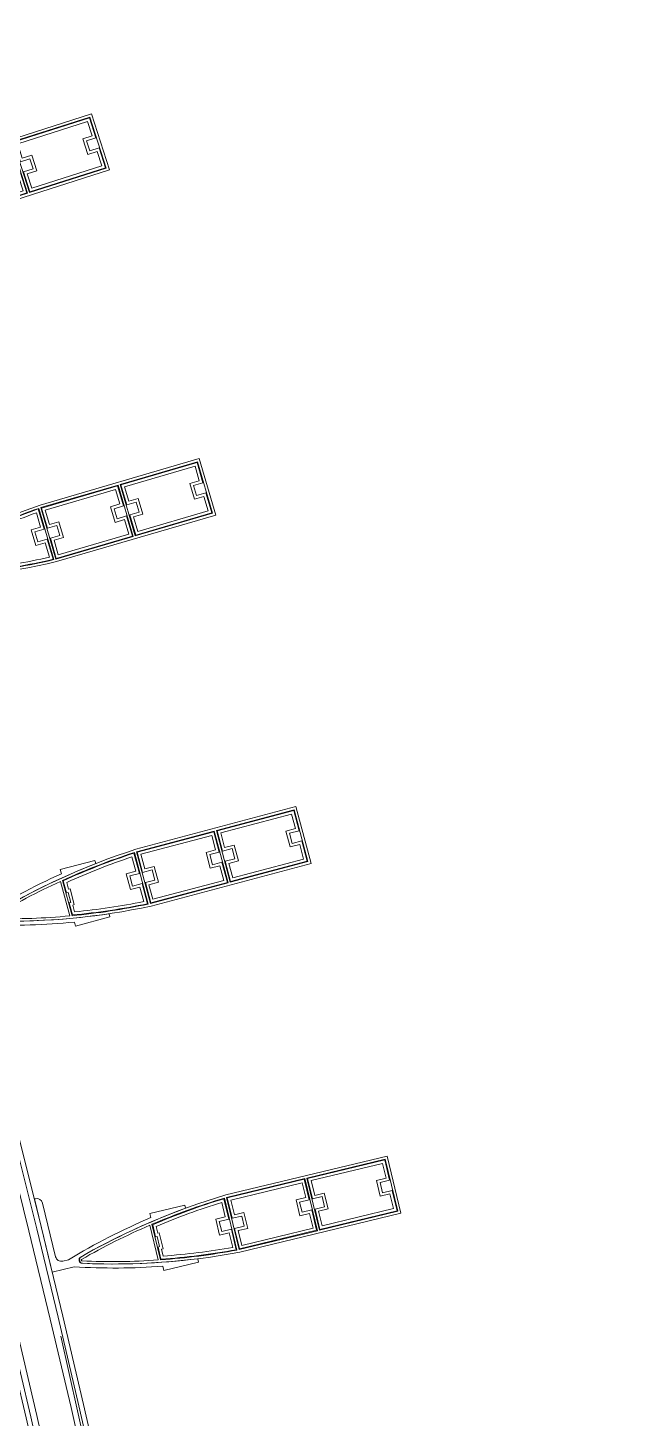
# Model space of a CAD drawing. Header units: millimetres. Extents: x 48966 to 155647, y -43515 to 26217.
# Drawn here: x 129048 to 129564, y 14411 to 15594 of the extents above; entities that cross this region are included whole.
import ezdxf

# ---------------------------------------------------------------- set-up
doc = ezdxf.new("R2010")
doc.units = ezdxf.units.MM
for name, color, linetype, lineweight in [('Обобщенные модели', 7, 'Continuous', 9), ('Обобщенные модели-1', 7, 'Continuous', 18), ('Стены', 7, 'Continuous', 9)]:
    doc.layers.add(name, color=color, linetype=linetype, lineweight=lineweight)

# ---------------------------------------------------------------- blocks, each defined once
blk = doc.blocks.new('Обвязочная балка 1 - Обвязочная балка 1-1451838-План 5-го этажа на отм_ _12_600')
at = {"layer": 'Обобщенные модели'}
blk.add_line((129145.7518184722, 14166.90891239157), (129075.5389674778, 14480.89260181171), dxfattribs=at)
for radius, start, end in [(12629.02746373029, 359.9999999999995, 89.99999999999984), (12599.1490017062, 2.035554996136651e-13, 90.00000000000026)]:
    blk.add_arc((116781.6795116756, 11567.12158548958), radius, start, end, dxfattribs=at)
at = {"layer": 'Обобщенные модели-1'}
for radius, start, end in [(12639.94434061174, 359.9999999999995, 89.99999999999984), (12635.94434061175, 2.035554996136651e-13, 90.00000000000026), (12593.94434061173, 359.9999999999995, 90.00000000000006), (12589.94434061173, 1.717499527990299e-13, 90.00000000000038)]:
    blk.add_arc((116781.6795116756, 11567.12158548958), radius, start, end, dxfattribs=at)
blk = doc.blocks.new('Профиль ламели772 - Профиль ламели-1721249-План 5-го этажа на отм_ _12_600')
at = {"layer": 'Обобщенные модели-1'}
for p, q in [((89806.8519890904, 24507.06592597863), (89806.8519890904, 24366.16592597862)), ((89856.8519890904, 24507.06592597864), (89806.8519890904, 24507.06592597863)), ((89809.05198909038, 24436.46592597864), (89809.05198909038, 24504.86592597864)), ((89809.05198909038, 24504.86592597864), (89854.65198909042, 24504.86592597864)), ((89827.4019890904, 24504.36592597864), (89809.5519890904, 24504.36592597864)), ((89809.5519890904, 24504.36592597864), (89809.5519890904, 24436.96592597865)), ((89812.0519890904, 24439.46592597864), (89812.0519890904, 24501.86592597866)), ((89812.0519890904, 24501.86592597866), (89824.90198909039, 24501.86592597865)), ((89824.90198909039, 24501.86592597865), (89824.90198909039, 24493.46592597865)), ((89827.4019890904, 24495.96592597864), (89827.4019890904, 24504.36592597864)), ((89854.1519890904, 24504.36592597864), (89836.3019890904, 24504.36592597862)), ((89836.3019890904, 24504.36592597862), (89836.3019890904, 24495.96592597864)), ((89838.80198909041, 24493.46592597865), (89838.80198909041, 24501.86592597866)), ((89838.80198909041, 24501.86592597866), (89851.65198909039, 24501.86592597865)), ((89851.65198909039, 24501.86592597865), (89851.65198909039, 24439.46592597864)), ((89854.1519890904, 24436.96592597865), (89854.1519890904, 24504.36592597864)), ((89854.65198909042, 24504.86592597864), (89854.65198909042, 24436.46592597864)), ((89856.8519890904, 24366.16592597858), (89856.8519890904, 24507.06592597864)), ((89824.90198909039, 24493.46592597865), (89838.80198909041, 24493.46592597865)), ((89836.3019890904, 24495.96592597864), (89827.4019890904, 24495.96592597864)), ((89838.80198909041, 24447.86592597866), (89824.90198909039, 24447.86592597864)), ((89824.90198909039, 24447.86592597864), (89824.90198909039, 24439.46592597862)), ((89827.4019890904, 24436.96592597863), (89827.4019890904, 24445.36592597863)), ((89827.4019890904, 24445.36592597863), (89836.3019890904, 24445.36592597863)), ((89836.3019890904, 24445.36592597863), (89836.3019890904, 24436.96592597863)), ((89838.80198909041, 24439.46592597864), (89838.80198909041, 24447.86592597866)), ((89854.65198909042, 24436.46592597864), (89809.05198909038, 24436.46592597864)), ((89809.05198909038, 24434.56592597864), (89854.65198909042, 24434.56592597864)), ((89809.05198909038, 24366.16592597865), (89809.05198909038, 24434.56592597864)), ((89809.5519890904, 24436.96592597865), (89827.4019890904, 24436.96592597863)), ((89827.4019890904, 24434.06592597864), (89809.5519890904, 24434.06592597864)), ((89809.5519890904, 24434.06592597864), (89809.5519890904, 24366.66592597862)), ((89824.90198909039, 24439.46592597862), (89812.0519890904, 24439.46592597864)), ((89812.0519890904, 24369.16592597865), (89812.0519890904, 24431.56592597865)), ((89812.0519890904, 24431.56592597865), (89824.90198909039, 24431.56592597864)), ((89824.90198909039, 24431.56592597864), (89824.90198909039, 24423.16592597865)), ((89827.4019890904, 24425.66592597863), (89827.4019890904, 24434.06592597864)), ((89836.3019890904, 24436.96592597863), (89854.1519890904, 24436.96592597865)), ((89854.1519890904, 24434.06592597864), (89836.3019890904, 24434.06592597864)), ((89836.3019890904, 24434.06592597864), (89836.3019890904, 24425.66592597863)), ((89851.65198909039, 24439.46592597864), (89838.80198909041, 24439.46592597864)), ((89838.80198909041, 24423.16592597865), (89838.80198909041, 24431.56592597864)), ((89838.80198909041, 24431.56592597864), (89851.65198909039, 24431.56592597865)), ((89851.65198909039, 24431.56592597865), (89851.65198909039, 24369.16592597863)), ((89854.1519890904, 24366.66592597864), (89854.1519890904, 24434.06592597864)), ((89854.65198909042, 24434.56592597864), (89854.65198909042, 24366.16592597865)), ((89824.90198909039, 24423.16592597865), (89838.80198909041, 24423.16592597865)), ((89836.3019890904, 24425.66592597863), (89827.4019890904, 24425.66592597863)), ((89838.80198909041, 24377.56592597862), (89824.90198909039, 24377.56592597862)), ((89824.90198909039, 24377.56592597862), (89824.90198909039, 24369.16592597863)), ((89827.4019890904, 24366.66592597864), (89827.4019890904, 24375.06592597866)), ((89827.4019890904, 24375.06592597866), (89836.3019890904, 24375.06592597864)), ((89836.3019890904, 24375.06592597864), (89836.3019890904, 24366.66592597862)), ((89838.80198909041, 24369.16592597863), (89838.80198909041, 24377.56592597862)), ((89854.65198909042, 24366.16592597865), (89809.05198909038, 24366.16592597865)), ((89809.14919151428, 24364.26592597866), (89854.5547866665, 24364.26592597866)), ((89809.5519890904, 24366.66592597862), (89827.4019890904, 24366.66592597864)), ((89827.4019890904, 24363.76592597865), (89809.5519890904, 24363.76592597865)), ((89824.90198909039, 24369.16592597863), (89812.0519890904, 24369.16592597865)), ((89812.19809834602, 24361.26592597866), (89824.90198909039, 24361.26592597864)), ((89824.90198909039, 24361.26592597864), (89824.90198909039, 24352.86592597863)), ((89827.4019890904, 24355.36592597865), (89827.4019890904, 24363.76592597865)), ((89836.3019890904, 24366.66592597862), (89854.1519890904, 24366.66592597864)), ((89854.1519890904, 24363.76592597865), (89836.3019890904, 24363.76592597865)), ((89836.3019890904, 24363.76592597865), (89836.3019890904, 24355.36592597865)), ((89851.65198909039, 24369.16592597863), (89838.80198909041, 24369.16592597863)), ((89838.80198909041, 24352.86592597863), (89838.80198909041, 24361.26592597864)), ((89838.80198909041, 24361.26592597864), (89851.50587983476, 24361.26592597864)), ((89824.90198909039, 24352.86592597863), (89838.80198909041, 24352.86592597863)), ((89836.3019890904, 24355.36592597865), (89827.4019890904, 24355.36592597865)), ((89809.78199204603, 24330.06592597865), (89806.9269890904, 24330.06592597865)), ((89806.9269890904, 24330.06592597865), (89806.9269890904, 24299.66592597866)), ((89856.77698909039, 24330.06592597867), (89853.9219861348, 24330.06592597865)), ((89856.77698909039, 24299.66592597866), (89856.77698909039, 24330.06592597867)), ((89806.9269890904, 24299.66592597866), (89810.54223005513, 24299.66592597868)), ((89816.8019890904, 24299.66592597866), (89827.4019890904, 24299.66592597864)), ((89824.90198909039, 24302.16592597865), (89818.8809563321, 24302.16592597863)), ((89838.80198909041, 24303.46592597864), (89824.90198909039, 24303.46592597864)), ((89824.90198909039, 24303.46592597864), (89824.90198909039, 24302.16592597865)), ((89827.4019890904, 24299.66592597864), (89827.4019890904, 24300.96592597865)), ((89827.4019890904, 24300.96592597865), (89836.3019890904, 24300.96592597865)), ((89836.3019890904, 24300.96592597865), (89836.3019890904, 24299.66592597864)), ((89836.3019890904, 24299.66592597864), (89846.9019890904, 24299.66592597866)), ((89838.80198909041, 24302.16592597866), (89838.80198909041, 24303.46592597864)), ((89844.8230218487, 24302.16592597865), (89838.80198909041, 24302.16592597866)), ((89853.16174812565, 24299.66592597866), (89856.77698909039, 24299.66592597866)), ((89847.37777499424, 24299.16592597865), (89816.32620318655, 24299.16592597865)), ((89816.64944149721, 24297.26592597864), (89847.05453668359, 24297.26592597866)), ((89828.85198909038, 24223.04548676838), (89828.8519890904, 24218.06592597866)), ((89835.85198909038, 24207.06592597866), (89835.8519890904, 24226.27545576109)), ((89771.8519890904, 24208.06592597864), (89771.8519890904, 24207.06592597863)), ((89771.8519890904, 24207.06592597863), (89835.85198909038, 24207.06592597866)), ((89823.8519890904, 24213.06592597863), (89776.8519890904, 24213.06592597866))]:
    blk.add_line(p, q, dxfattribs=at)
for centre, radius, start, end in [((90380.64946821338, 24394.56844262965), 574.4999999999983, 182.8337823896691, 196.2257771774627), ((90380.65914221479, 24394.32696804814), 572.3000000000077, 183.0109450341042, 189.571498616435), ((90380.44963062988, 24395.87702818088), 571.7999999999917, 183.2193057996185, 189.6866706437338), ((90380.46208070821, 24395.59574319173), 569.30000000001, 183.4571362504515, 189.4457399322552), ((89283.0545099674, 24394.56844262965), 574.5000000000173, 343.774222822535, 357.1662176103294), ((89283.24189747259, 24395.59574319173), 569.2999999999984, 350.5542600677451, 356.5428637495489), ((89283.25434755092, 24395.87702818088), 571.7999999999964, 350.3133293562643, 356.78069420038), ((89283.04483596601, 24394.32696804814), 572.2999999999857, 350.4285013835646, 356.9890549658962), ((90380.64946821472, 24394.56844262996), 574.5000000013731, 186.446529140058, 196.2576459945094), ((89283.05450996608, 24394.56844262996), 574.5000000013837, 343.7423540054901, 353.5534708599421), ((90377.14946821472, 24394.56844262996), 574.5000000013831, 189.5083592599098, 197.3711585500266), ((89286.55450996608, 24394.56844262996), 574.5000000013747, 342.9660570241542, 350.4916407400883), ((90348.97973369507, 24386.75614895597), 539.7999999999947, 189.5427837694627, 196.4343711037516), ((89314.72424448573, 24386.75614895597), 539.7999999999928, 343.5656288962479, 350.4572162305375), ((89831.8519890904, 24235.06592597864), 3.000000000007397, 199.9999999999315, 339.9999999998421), ((89831.8519890904, 24234.5291039573), 2.843404643644518, 196.2576459944509, 343.7423540056188), ((89831.8519890904, 24234.22002636343), 0.6447598923847162, 196.4343711033289, 343.5656288963603), ((89823.8519890904, 24218.06592597864), 5, 269.9999999999996, 0), ((89776.8519890904, 24208.06592597864), 5, 90, 180)]:
    blk.add_arc(centre, radius, start, end, dxfattribs=at)
blk = doc.blocks.new('Профиль ламели773 - Профиль ламели-1721519-План 5-го этажа на отм_ _12_600')
at = {"layer": 'Обобщенные модели-1'}
for p, q in [((89806.8519890904, 24507.06592597866), (89806.8519890904, 24366.16592597862)), ((89856.8519890904, 24507.06592597868), (89806.8519890904, 24507.06592597866)), ((89809.05198909038, 24436.46592597864), (89809.05198909038, 24504.86592597864)), ((89809.05198909038, 24504.86592597864), (89854.65198909042, 24504.86592597864)), ((89827.4019890904, 24504.36592597865), (89809.5519890904, 24504.36592597864)), ((89809.5519890904, 24504.36592597864), (89809.5519890904, 24436.96592597865)), ((89812.0519890904, 24439.46592597864), (89812.0519890904, 24501.86592597865)), ((89812.0519890904, 24501.86592597865), (89824.90198909039, 24501.86592597866)), ((89824.90198909039, 24501.86592597866), (89824.90198909039, 24493.46592597866)), ((89827.4019890904, 24495.96592597866), (89827.4019890904, 24504.36592597865)), ((89854.1519890904, 24504.36592597865), (89836.3019890904, 24504.36592597865)), ((89836.3019890904, 24504.36592597865), (89836.3019890904, 24495.96592597866)), ((89838.80198909041, 24493.46592597866), (89838.80198909041, 24501.86592597866)), ((89838.80198909041, 24501.86592597866), (89851.65198909039, 24501.86592597866)), ((89851.65198909039, 24501.86592597866), (89851.65198909039, 24439.46592597864)), ((89854.1519890904, 24436.96592597865), (89854.1519890904, 24504.36592597865)), ((89854.65198909042, 24504.86592597864), (89854.65198909042, 24436.46592597866)), ((89856.8519890904, 24366.16592597862), (89856.8519890904, 24507.06592597868)), ((89824.90198909039, 24493.46592597866), (89838.80198909041, 24493.46592597866)), ((89836.3019890904, 24495.96592597866), (89827.4019890904, 24495.96592597866)), ((89838.80198909041, 24447.86592597866), (89824.90198909039, 24447.86592597866)), ((89824.90198909039, 24447.86592597866), (89824.90198909039, 24439.46592597866)), ((89827.4019890904, 24436.96592597865), (89827.4019890904, 24445.36592597865)), ((89827.4019890904, 24445.36592597865), (89836.3019890904, 24445.36592597863)), ((89836.3019890904, 24445.36592597863), (89836.3019890904, 24436.96592597865)), ((89838.80198909041, 24439.46592597866), (89838.80198909041, 24447.86592597866)), ((89854.65198909042, 24436.46592597866), (89809.05198909038, 24436.46592597864)), ((89809.05198909038, 24434.56592597864), (89854.65198909042, 24434.56592597864)), ((89809.05198909038, 24366.16592597865), (89809.05198909038, 24434.56592597864)), ((89809.5519890904, 24436.96592597865), (89827.4019890904, 24436.96592597865)), ((89827.4019890904, 24434.06592597866), (89809.5519890904, 24434.06592597866)), ((89809.5519890904, 24434.06592597866), (89809.5519890904, 24366.66592597866)), ((89824.90198909039, 24439.46592597866), (89812.0519890904, 24439.46592597864)), ((89812.0519890904, 24369.16592597865), (89812.0519890904, 24431.56592597867)), ((89812.0519890904, 24431.56592597867), (89824.90198909039, 24431.56592597867)), ((89824.90198909039, 24431.56592597867), (89824.90198909039, 24423.16592597867)), ((89827.4019890904, 24425.66592597865), (89827.4019890904, 24434.06592597866)), ((89836.3019890904, 24436.96592597865), (89854.1519890904, 24436.96592597865)), ((89854.1519890904, 24434.06592597866), (89836.3019890904, 24434.06592597866)), ((89836.3019890904, 24434.06592597866), (89836.3019890904, 24425.66592597865)), ((89851.65198909039, 24439.46592597864), (89838.80198909041, 24439.46592597866)), ((89838.80198909041, 24423.16592597867), (89838.80198909041, 24431.56592597867)), ((89838.80198909041, 24431.56592597867), (89851.65198909039, 24431.56592597867)), ((89851.65198909039, 24431.56592597867), (89851.65198909039, 24369.16592597865)), ((89854.1519890904, 24366.66592597864), (89854.1519890904, 24434.06592597866)), ((89854.65198909042, 24434.56592597864), (89854.65198909042, 24366.16592597867)), ((89824.90198909039, 24423.16592597867), (89838.80198909041, 24423.16592597867)), ((89836.3019890904, 24425.66592597865), (89827.4019890904, 24425.66592597865)), ((89838.80198909041, 24377.56592597863), (89824.90198909039, 24377.56592597863)), ((89824.90198909039, 24377.56592597863), (89824.90198909039, 24369.16592597865)), ((89827.4019890904, 24366.66592597864), (89827.4019890904, 24375.06592597864)), ((89827.4019890904, 24375.06592597864), (89836.3019890904, 24375.06592597862)), ((89836.3019890904, 24375.06592597862), (89836.3019890904, 24366.66592597864)), ((89838.80198909041, 24369.16592597865), (89838.80198909041, 24377.56592597863)), ((89854.65198909042, 24366.16592597867), (89809.05198909038, 24366.16592597865)), ((89809.14919151428, 24364.26592597866), (89854.5547866665, 24364.26592597868)), ((89809.5519890904, 24366.66592597866), (89827.4019890904, 24366.66592597864)), ((89827.4019890904, 24363.76592597865), (89809.5519890904, 24363.76592597867)), ((89824.90198909039, 24369.16592597865), (89812.0519890904, 24369.16592597865)), ((89812.19809834602, 24361.26592597866), (89824.90198909039, 24361.26592597866)), ((89824.90198909039, 24361.26592597866), (89824.90198909039, 24352.86592597864)), ((89827.4019890904, 24355.36592597865), (89827.4019890904, 24363.76592597865)), ((89836.3019890904, 24366.66592597864), (89854.1519890904, 24366.66592597864)), ((89854.1519890904, 24363.76592597865), (89836.3019890904, 24363.76592597865)), ((89836.3019890904, 24363.76592597865), (89836.3019890904, 24355.36592597865)), ((89851.65198909039, 24369.16592597865), (89838.80198909041, 24369.16592597865)), ((89838.80198909041, 24352.86592597864), (89838.80198909041, 24361.26592597866)), ((89838.80198909041, 24361.26592597866), (89851.50587983476, 24361.26592597866)), ((89824.90198909039, 24352.86592597864), (89838.80198909041, 24352.86592597864)), ((89836.3019890904, 24355.36592597865), (89827.4019890904, 24355.36592597865)), ((89809.78199204603, 24330.06592597867), (89806.9269890904, 24330.06592597865)), ((89806.9269890904, 24330.06592597865), (89806.9269890904, 24299.66592597864)), ((89856.77698909039, 24330.06592597867), (89853.9219861348, 24330.06592597867)), ((89856.77698909039, 24299.66592597864), (89856.77698909039, 24330.06592597867)), ((89806.9269890904, 24299.66592597864), (89810.54223005513, 24299.66592597868)), ((89816.8019890904, 24299.66592597866), (89827.4019890904, 24299.66592597866)), ((89824.90198909039, 24302.16592597865), (89818.8809563321, 24302.16592597865)), ((89838.80198909041, 24303.46592597866), (89824.90198909039, 24303.46592597866)), ((89824.90198909039, 24303.46592597866), (89824.90198909039, 24302.16592597865)), ((89827.4019890904, 24299.66592597866), (89827.4019890904, 24300.96592597866)), ((89827.4019890904, 24300.96592597866), (89836.3019890904, 24300.96592597866)), ((89836.3019890904, 24300.96592597866), (89836.3019890904, 24299.66592597866)), ((89836.3019890904, 24299.66592597866), (89846.9019890904, 24299.66592597864)), ((89838.80198909041, 24302.16592597866), (89838.80198909041, 24303.46592597866)), ((89844.8230218487, 24302.16592597865), (89838.80198909041, 24302.16592597866)), ((89853.16174812565, 24299.66592597866), (89856.77698909039, 24299.66592597864)), ((89847.37777499424, 24299.16592597865), (89816.32620318655, 24299.16592597866)), ((89816.64944149721, 24297.26592597866), (89847.05453668359, 24297.26592597867)), ((89828.8519890904, 24223.04548676836), (89828.8519890904, 24218.06592597864)), ((89835.8519890904, 24207.06592597864), (89835.8519890904, 24226.27545576107)), ((89771.8519890904, 24208.06592597863), (89771.8519890904, 24207.06592597863)), ((89771.8519890904, 24207.06592597863), (89835.8519890904, 24207.06592597864)), ((89823.8519890904, 24213.06592597866), (89776.8519890904, 24213.06592597866))]:
    blk.add_line(p, q, dxfattribs=at)
for centre, radius, start, end in [((90380.64946821338, 24394.56844262965), 574.4999999999983, 182.8337823896691, 196.2257771774627), ((90380.65914221479, 24394.32696804814), 572.3000000000077, 183.0109450341042, 189.571498616435), ((90380.44963062988, 24395.87702818088), 571.7999999999917, 183.2193057996185, 189.6866706437338), ((90380.46208070821, 24395.59574319173), 569.30000000001, 183.4571362504515, 189.4457399322552), ((89283.0545099674, 24394.56844262965), 574.5000000000173, 343.774222822535, 357.1662176103294), ((89283.24189747259, 24395.59574319173), 569.2999999999984, 350.5542600677451, 356.5428637495489), ((89283.25434755092, 24395.87702818088), 571.7999999999964, 350.3133293562643, 356.78069420038), ((89283.04483596601, 24394.32696804814), 572.2999999999857, 350.4285013835646, 356.9890549658962), ((90380.64946821472, 24394.56844262996), 574.5000000013731, 186.4465291400583, 196.2576459945094), ((89283.05450996608, 24394.56844262996), 574.5000000013837, 343.7423540054901, 353.5534708599421), ((90377.14946821472, 24394.56844262996), 574.5000000013831, 189.5083592599098, 197.3711585500299), ((89286.55450996608, 24394.56844262996), 574.5000000013789, 342.966057024152, 350.4916407400883), ((90348.97973369507, 24386.75614895597), 539.7999999999988, 189.5427837694627, 196.4343711037517), ((89314.72424448573, 24386.75614895597), 539.7999999999928, 343.5656288962482, 350.4572162305375), ((89831.8519890904, 24235.06592597864), 3.000000000007397, 199.9999999999315, 339.9999999998421), ((89831.8519890904, 24234.5291039573), 2.843404643644518, 196.2576459944509, 343.7423540056188), ((89831.8519890904, 24234.22002636343), 0.6447598923847162, 196.4343711033537, 343.5656288966456), ((89823.8519890904, 24218.06592597864), 5, 269.9999999999996, 0), ((89776.8519890904, 24208.06592597864), 5, 90, 180)]:
    blk.add_arc(centre, radius, start, end, dxfattribs=at)
blk = doc.blocks.new('Профиль ламели774 - Профиль ламели-1721789-План 5-го этажа на отм_ _12_600')
at = {"layer": 'Обобщенные модели-1'}
for p, q in [((89806.8519890904, 24507.06592597866), (89806.8519890904, 24366.16592597863)), ((89856.8519890904, 24507.06592597864), (89806.8519890904, 24507.06592597866)), ((89809.05198909038, 24436.46592597866), (89809.05198909038, 24504.86592597864)), ((89809.05198909038, 24504.86592597864), (89854.65198909042, 24504.86592597866)), ((89827.4019890904, 24504.36592597865), (89809.5519890904, 24504.36592597865)), ((89809.5519890904, 24504.36592597865), (89809.5519890904, 24436.96592597867)), ((89812.0519890904, 24439.46592597864), (89812.0519890904, 24501.86592597866)), ((89812.0519890904, 24501.86592597866), (89824.90198909039, 24501.86592597868)), ((89824.90198909039, 24501.86592597868), (89824.90198909039, 24493.46592597865)), ((89827.4019890904, 24495.96592597866), (89827.4019890904, 24504.36592597865)), ((89854.1519890904, 24504.36592597865), (89836.3019890904, 24504.36592597865)), ((89836.3019890904, 24504.36592597865), (89836.3019890904, 24495.96592597866)), ((89838.80198909041, 24493.46592597868), (89838.80198909041, 24501.86592597868)), ((89838.80198909041, 24501.86592597868), (89851.65198909039, 24501.86592597866)), ((89851.65198909039, 24501.86592597866), (89851.65198909039, 24439.46592597864)), ((89854.1519890904, 24436.96592597867), (89854.1519890904, 24504.36592597865)), ((89854.65198909042, 24504.86592597866), (89854.65198909042, 24436.46592597864)), ((89856.8519890904, 24366.16592597862), (89856.8519890904, 24507.06592597864)), ((89824.90198909039, 24493.46592597865), (89838.80198909041, 24493.46592597868)), ((89836.3019890904, 24495.96592597866), (89827.4019890904, 24495.96592597866)), ((89838.80198909041, 24447.86592597868), (89824.90198909039, 24447.86592597868)), ((89824.90198909039, 24447.86592597868), (89824.90198909039, 24439.46592597864)), ((89827.4019890904, 24436.96592597867), (89827.4019890904, 24445.36592597865)), ((89827.4019890904, 24445.36592597865), (89836.3019890904, 24445.36592597865)), ((89836.3019890904, 24445.36592597865), (89836.3019890904, 24436.96592597867)), ((89838.80198909041, 24439.46592597866), (89838.80198909041, 24447.86592597868)), ((89854.65198909042, 24436.46592597864), (89809.05198909038, 24436.46592597866)), ((89809.05198909038, 24434.56592597865), (89854.65198909042, 24434.56592597865)), ((89809.05198909038, 24366.16592597865), (89809.05198909038, 24434.56592597865)), ((89809.5519890904, 24436.96592597867), (89827.4019890904, 24436.96592597867)), ((89827.4019890904, 24434.06592597864), (89809.5519890904, 24434.06592597864)), ((89809.5519890904, 24434.06592597864), (89809.5519890904, 24366.66592597864)), ((89824.90198909039, 24439.46592597864), (89812.0519890904, 24439.46592597864)), ((89812.0519890904, 24369.16592597865), (89812.0519890904, 24431.56592597865)), ((89812.0519890904, 24431.56592597865), (89824.90198909039, 24431.56592597865)), ((89824.90198909039, 24431.56592597865), (89824.90198909039, 24423.16592597864)), ((89827.4019890904, 24425.66592597865), (89827.4019890904, 24434.06592597864)), ((89836.3019890904, 24436.96592597867), (89854.1519890904, 24436.96592597867)), ((89854.1519890904, 24434.06592597864), (89836.3019890904, 24434.06592597864)), ((89836.3019890904, 24434.06592597864), (89836.3019890904, 24425.66592597865)), ((89851.65198909039, 24439.46592597864), (89838.80198909041, 24439.46592597866)), ((89838.80198909041, 24423.16592597865), (89838.80198909041, 24431.56592597867)), ((89838.80198909041, 24431.56592597867), (89851.65198909039, 24431.56592597864)), ((89851.65198909039, 24431.56592597864), (89851.65198909039, 24369.16592597865)), ((89854.1519890904, 24366.66592597864), (89854.1519890904, 24434.06592597864)), ((89854.65198909042, 24434.56592597865), (89854.65198909042, 24366.16592597865)), ((89824.90198909039, 24423.16592597864), (89838.80198909041, 24423.16592597865)), ((89836.3019890904, 24425.66592597865), (89827.4019890904, 24425.66592597865)), ((89838.80198909041, 24377.56592597867), (89824.90198909039, 24377.56592597867)), ((89824.90198909039, 24377.56592597867), (89824.90198909039, 24369.16592597867)), ((89827.4019890904, 24366.66592597864), (89827.4019890904, 24375.06592597866)), ((89827.4019890904, 24375.06592597866), (89836.3019890904, 24375.06592597866)), ((89836.3019890904, 24375.06592597866), (89836.3019890904, 24366.66592597864)), ((89838.80198909041, 24369.16592597867), (89838.80198909041, 24377.56592597867)), ((89854.65198909042, 24366.16592597865), (89809.05198909038, 24366.16592597865)), ((89809.14919151428, 24364.26592597866), (89854.5547866665, 24364.26592597866)), ((89809.5519890904, 24366.66592597864), (89827.4019890904, 24366.66592597864)), ((89827.4019890904, 24363.76592597863), (89809.5519890904, 24363.76592597865)), ((89824.90198909039, 24369.16592597867), (89812.0519890904, 24369.16592597865)), ((89812.19809834602, 24361.26592597866), (89824.90198909039, 24361.26592597866)), ((89824.90198909039, 24361.26592597866), (89824.90198909039, 24352.86592597866)), ((89827.4019890904, 24355.36592597865), (89827.4019890904, 24363.76592597863)), ((89836.3019890904, 24366.66592597864), (89854.1519890904, 24366.66592597864)), ((89854.1519890904, 24363.76592597863), (89836.3019890904, 24363.76592597863)), ((89836.3019890904, 24363.76592597863), (89836.3019890904, 24355.36592597865)), ((89851.65198909039, 24369.16592597865), (89838.80198909041, 24369.16592597867)), ((89838.80198909041, 24352.86592597866), (89838.80198909041, 24361.26592597866)), ((89838.80198909041, 24361.26592597866), (89851.50587983476, 24361.26592597864)), ((89824.90198909039, 24352.86592597866), (89838.80198909041, 24352.86592597866)), ((89836.3019890904, 24355.36592597865), (89827.4019890904, 24355.36592597865)), ((89809.781992046, 24330.06592597863), (89806.9269890904, 24330.06592597863)), ((89806.9269890904, 24330.06592597863), (89806.9269890904, 24299.66592597864)), ((89856.77698909039, 24330.06592597865), (89853.9219861348, 24330.06592597867)), ((89856.77698909039, 24299.66592597864), (89856.77698909039, 24330.06592597865)), ((89806.9269890904, 24299.66592597864), (89810.54223005513, 24299.66592597864)), ((89816.8019890904, 24299.66592597864), (89827.4019890904, 24299.66592597864)), ((89824.90198909039, 24302.16592597866), (89818.8809563321, 24302.16592597866)), ((89838.80198909041, 24303.46592597864), (89824.90198909039, 24303.46592597864)), ((89824.90198909039, 24303.46592597864), (89824.90198909039, 24302.16592597866)), ((89827.4019890904, 24299.66592597864), (89827.4019890904, 24300.96592597866)), ((89827.4019890904, 24300.96592597866), (89836.3019890904, 24300.96592597866)), ((89836.3019890904, 24300.96592597866), (89836.3019890904, 24299.66592597864)), ((89836.3019890904, 24299.66592597864), (89846.9019890904, 24299.66592597864)), ((89838.80198909041, 24302.16592597866), (89838.80198909041, 24303.46592597864)), ((89844.8230218487, 24302.16592597866), (89838.80198909041, 24302.16592597866)), ((89853.16174812565, 24299.66592597864), (89856.77698909039, 24299.66592597864)), ((89847.37777499424, 24299.16592597863), (89816.32620318655, 24299.16592597863)), ((89816.64944149721, 24297.26592597866), (89847.05453668359, 24297.26592597864)), ((89828.85198909038, 24223.04548676839), (89828.8519890904, 24218.06592597864)), ((89835.85198909038, 24207.06592597864), (89835.8519890904, 24226.2754557611)), ((89771.8519890904, 24208.06592597864), (89771.8519890904, 24207.06592597864)), ((89771.8519890904, 24207.06592597864), (89835.85198909038, 24207.06592597864)), ((89823.8519890904, 24213.06592597868), (89776.8519890904, 24213.06592597864))]:
    blk.add_line(p, q, dxfattribs=at)
for centre, radius, start, end in [((90380.64946821338, 24394.56844262965), 574.4999999999983, 182.8337823896691, 196.2257771774627), ((90380.65914221479, 24394.32696804814), 572.3000000000077, 183.0109450341042, 189.571498616435), ((90380.44963062988, 24395.87702818088), 571.7999999999917, 183.2193057996185, 189.6866706437338), ((90380.46208070821, 24395.59574319173), 569.30000000001, 183.4571362504515, 189.4457399322552), ((89283.0545099674, 24394.56844262965), 574.5000000000173, 343.774222822535, 357.1662176103294), ((89283.24189747259, 24395.59574319173), 569.2999999999984, 350.5542600677451, 356.5428637495489), ((89283.25434755092, 24395.87702818088), 571.7999999999964, 350.3133293562643, 356.78069420038), ((89283.04483596601, 24394.32696804814), 572.2999999999857, 350.4285013835646, 356.9890549658962), ((90380.64946821472, 24394.56844262996), 574.5000000013731, 186.446529140058, 196.2576459945094), ((89283.05450996608, 24394.56844262996), 574.5000000013837, 343.7423540054901, 353.5534708599421), ((90377.14946821472, 24394.56844262996), 574.5000000013831, 189.5083592599098, 197.3711585500266), ((89286.55450996608, 24394.56844262996), 574.5000000013747, 342.9660570241542, 350.4916407400883), ((90348.97973369507, 24386.75614895597), 539.7999999999947, 189.5427837694627, 196.4343711037516), ((89314.72424448573, 24386.75614895597), 539.7999999999928, 343.5656288962479, 350.4572162305375), ((89831.8519890904, 24235.06592597864), 3.000000000007397, 199.9999999999315, 339.9999999998421), ((89831.8519890904, 24234.5291039573), 2.843404643644518, 196.2576459944509, 343.7423540056188), ((89831.8519890904, 24234.22002636343), 0.6447598923847162, 196.4343711033289, 343.5656288963603), ((89823.8519890904, 24218.06592597864), 5, 269.9999999999996, 0), ((89776.8519890904, 24208.06592597864), 5, 90, 180)]:
    blk.add_arc(centre, radius, start, end, dxfattribs=at)
blk = doc.blocks.new('Профиль ламели775 - Профиль ламели-1722059-План 5-го этажа на отм_ _12_600')
at = {"layer": 'Обобщенные модели-1'}
for p, q in [((89806.8519890904, 24507.06592597866), (89806.8519890904, 24366.16592597863)), ((89856.8519890904, 24507.06592597866), (89806.8519890904, 24507.06592597866)), ((89809.05198909038, 24436.46592597866), (89809.05198909038, 24504.86592597866)), ((89809.05198909038, 24504.86592597866), (89854.65198909042, 24504.86592597864)), ((89827.4019890904, 24504.36592597867), (89809.5519890904, 24504.36592597865)), ((89809.5519890904, 24504.36592597865), (89809.5519890904, 24436.96592597865)), ((89812.0519890904, 24439.46592597862), (89812.0519890904, 24501.86592597865)), ((89812.0519890904, 24501.86592597865), (89824.90198909039, 24501.86592597865)), ((89824.90198909039, 24501.86592597865), (89824.90198909039, 24493.46592597865)), ((89827.4019890904, 24495.96592597866), (89827.4019890904, 24504.36592597867)), ((89854.1519890904, 24504.36592597864), (89836.3019890904, 24504.36592597865)), ((89836.3019890904, 24504.36592597865), (89836.3019890904, 24495.96592597864)), ((89838.80198909041, 24493.46592597865), (89838.80198909041, 24501.86592597865)), ((89838.80198909041, 24501.86592597865), (89851.65198909039, 24501.86592597865)), ((89851.65198909039, 24501.86592597865), (89851.65198909039, 24439.46592597862)), ((89854.1519890904, 24436.96592597865), (89854.1519890904, 24504.36592597864)), ((89854.65198909042, 24504.86592597864), (89854.65198909042, 24436.46592597864)), ((89856.8519890904, 24366.1659259786), (89856.8519890904, 24507.06592597866)), ((89824.90198909039, 24493.46592597865), (89838.80198909041, 24493.46592597865)), ((89836.3019890904, 24495.96592597864), (89827.4019890904, 24495.96592597866)), ((89838.80198909041, 24447.86592597866), (89824.90198909039, 24447.86592597864)), ((89824.90198909039, 24447.86592597864), (89824.90198909039, 24439.46592597864)), ((89827.4019890904, 24436.96592597865), (89827.4019890904, 24445.36592597863)), ((89827.4019890904, 24445.36592597863), (89836.3019890904, 24445.36592597863)), ((89836.3019890904, 24445.36592597863), (89836.3019890904, 24436.96592597863)), ((89838.80198909041, 24439.46592597866), (89838.80198909041, 24447.86592597866)), ((89854.65198909042, 24436.46592597864), (89809.05198909038, 24436.46592597866)), ((89809.05198909038, 24434.56592597865), (89854.65198909042, 24434.56592597864)), ((89809.05198909038, 24366.16592597865), (89809.05198909038, 24434.56592597865)), ((89809.5519890904, 24436.96592597865), (89827.4019890904, 24436.96592597865)), ((89827.4019890904, 24434.06592597866), (89809.5519890904, 24434.06592597864)), ((89809.5519890904, 24434.06592597864), (89809.5519890904, 24366.66592597864)), ((89824.90198909039, 24439.46592597864), (89812.0519890904, 24439.46592597862)), ((89812.0519890904, 24369.16592597863), (89812.0519890904, 24431.56592597865)), ((89812.0519890904, 24431.56592597865), (89824.90198909039, 24431.56592597865)), ((89824.90198909039, 24431.56592597865), (89824.90198909039, 24423.16592597865)), ((89827.4019890904, 24425.66592597866), (89827.4019890904, 24434.06592597866)), ((89836.3019890904, 24436.96592597863), (89854.1519890904, 24436.96592597865)), ((89854.1519890904, 24434.06592597864), (89836.3019890904, 24434.06592597864)), ((89836.3019890904, 24434.06592597864), (89836.3019890904, 24425.66592597865)), ((89851.65198909039, 24439.46592597862), (89838.80198909041, 24439.46592597866)), ((89838.80198909041, 24423.16592597869), (89838.80198909041, 24431.56592597865)), ((89838.80198909041, 24431.56592597865), (89851.65198909039, 24431.56592597865)), ((89851.65198909039, 24431.56592597865), (89851.65198909039, 24369.16592597865)), ((89854.1519890904, 24366.66592597864), (89854.1519890904, 24434.06592597864)), ((89854.65198909042, 24434.56592597864), (89854.65198909042, 24366.16592597867)), ((89824.90198909039, 24423.16592597865), (89838.80198909041, 24423.16592597869)), ((89836.3019890904, 24425.66592597865), (89827.4019890904, 24425.66592597866)), ((89838.80198909041, 24377.56592597865), (89824.90198909039, 24377.56592597863)), ((89824.90198909039, 24377.56592597863), (89824.90198909039, 24369.16592597863)), ((89827.4019890904, 24366.66592597864), (89827.4019890904, 24375.06592597864)), ((89827.4019890904, 24375.06592597864), (89836.3019890904, 24375.06592597864)), ((89836.3019890904, 24375.06592597864), (89836.3019890904, 24366.66592597862)), ((89838.80198909041, 24369.16592597865), (89838.80198909041, 24377.56592597865)), ((89854.65198909042, 24366.16592597867), (89809.05198909038, 24366.16592597865)), ((89809.14919151428, 24364.26592597868), (89854.5547866665, 24364.26592597864)), ((89809.5519890904, 24366.66592597864), (89827.4019890904, 24366.66592597864)), ((89827.4019890904, 24363.76592597865), (89809.5519890904, 24363.76592597865)), ((89824.90198909039, 24369.16592597863), (89812.0519890904, 24369.16592597863)), ((89812.19809834602, 24361.26592597864), (89824.90198909039, 24361.26592597864)), ((89824.90198909039, 24361.26592597864), (89824.90198909039, 24352.86592597864)), ((89827.4019890904, 24355.36592597865), (89827.4019890904, 24363.76592597865)), ((89836.3019890904, 24366.66592597862), (89854.1519890904, 24366.66592597864)), ((89854.1519890904, 24363.76592597869), (89836.3019890904, 24363.76592597867)), ((89836.3019890904, 24363.76592597867), (89836.3019890904, 24355.36592597865)), ((89851.65198909039, 24369.16592597865), (89838.80198909041, 24369.16592597865)), ((89838.80198909041, 24352.86592597864), (89838.80198909041, 24361.26592597864)), ((89838.80198909041, 24361.26592597864), (89851.50587983476, 24361.26592597866)), ((89824.90198909039, 24352.86592597864), (89838.80198909041, 24352.86592597864)), ((89836.3019890904, 24355.36592597865), (89827.4019890904, 24355.36592597865)), ((89809.781992046, 24330.06592597867), (89806.9269890904, 24330.06592597865)), ((89806.9269890904, 24330.06592597865), (89806.9269890904, 24299.66592597864)), ((89856.77698909039, 24330.06592597865), (89853.9219861348, 24330.06592597867)), ((89856.77698909039, 24299.66592597866), (89856.77698909039, 24330.06592597865)), ((89806.9269890904, 24299.66592597864), (89810.54223005513, 24299.66592597866)), ((89816.8019890904, 24299.66592597864), (89827.4019890904, 24299.66592597864)), ((89824.90198909039, 24302.16592597863), (89818.8809563321, 24302.16592597863)), ((89838.80198909041, 24303.46592597866), (89824.90198909039, 24303.46592597864)), ((89824.90198909039, 24303.46592597864), (89824.90198909039, 24302.16592597863)), ((89827.4019890904, 24299.66592597864), (89827.4019890904, 24300.96592597865)), ((89827.4019890904, 24300.96592597865), (89836.3019890904, 24300.96592597865)), ((89836.3019890904, 24300.96592597865), (89836.3019890904, 24299.66592597864)), ((89836.3019890904, 24299.66592597864), (89846.9019890904, 24299.66592597866)), ((89838.80198909041, 24302.16592597866), (89838.80198909041, 24303.46592597866)), ((89844.8230218487, 24302.16592597866), (89838.80198909041, 24302.16592597866)), ((89853.16174812565, 24299.66592597866), (89856.77698909039, 24299.66592597866)), ((89847.37777499424, 24299.16592597866), (89816.32620318655, 24299.16592597865)), ((89816.64944149721, 24297.26592597866), (89847.05453668359, 24297.26592597866)), ((89828.85198909038, 24223.04548676838), (89828.8519890904, 24218.06592597866)), ((89835.85198909038, 24207.06592597866), (89835.8519890904, 24226.27545576109)), ((89771.8519890904, 24208.06592597864), (89771.8519890904, 24207.06592597866)), ((89771.8519890904, 24207.06592597866), (89835.85198909038, 24207.06592597866)), ((89823.8519890904, 24213.06592597866), (89776.8519890904, 24213.06592597866))]:
    blk.add_line(p, q, dxfattribs=at)
for centre, radius, start, end in [((90380.64946821338, 24394.56844262965), 574.4999999999983, 182.8337823896691, 196.2257771774627), ((90380.65914221479, 24394.32696804814), 572.3000000000077, 183.0109450341042, 189.571498616435), ((90380.44963062988, 24395.87702818088), 571.7999999999917, 183.2193057996185, 189.6866706437338), ((90380.46208070821, 24395.59574319173), 569.30000000001, 183.4571362504515, 189.4457399322552), ((89283.0545099674, 24394.56844262965), 574.5000000000173, 343.774222822535, 357.1662176103294), ((89283.24189747259, 24395.59574319173), 569.2999999999984, 350.5542600677451, 356.5428637495489), ((89283.25434755092, 24395.87702818088), 571.7999999999964, 350.3133293562643, 356.78069420038), ((89283.04483596601, 24394.32696804814), 572.2999999999857, 350.4285013835646, 356.9890549658962), ((90380.64946821472, 24394.56844262996), 574.5000000013731, 186.446529140058, 196.2576459945094), ((89283.05450996608, 24394.56844262996), 574.5000000013837, 343.7423540054901, 353.5534708599421), ((90377.14946821472, 24394.56844262996), 574.5000000013831, 189.5083592599098, 197.3711585500266), ((89286.55450996608, 24394.56844262996), 574.5000000013747, 342.9660570241542, 350.4916407400883), ((90348.97973369507, 24386.75614895597), 539.7999999999947, 189.5427837694627, 196.4343711037516), ((89314.72424448573, 24386.75614895597), 539.7999999999928, 343.5656288962479, 350.4572162305375), ((89831.8519890904, 24235.06592597864), 3.000000000007397, 199.9999999999315, 339.9999999998421), ((89831.8519890904, 24234.5291039573), 2.843404643644518, 196.2576459944509, 343.7423540056188), ((89831.8519890904, 24234.22002636343), 0.6447598923847162, 196.4343711033289, 343.5656288963603), ((89823.8519890904, 24218.06592597864), 5, 269.9999999999996, 0), ((89776.8519890904, 24208.06592597864), 5, 90, 180)]:
    blk.add_arc(centre, radius, start, end, dxfattribs=at)

msp = doc.modelspace()

# ---------------------------------------------------------------- linework, layer by layer
at = {"layer": 'Стены'}
for centre, radius, start, end in [((117114.3925602029, 7360.112477489317), 18521.06553756577, 21.13130487857653, 78.1662799421157), ((117115.8522030578, 7332.201546434211), 18340.32536013521, 21.57904766969534, 78.19332316495154), ((117115.8522030578, 7332.201546434211), 17940.32536013524, 21.59655508728089, 78.23409486128878), ((116807.9825421864, 11593.31136293297), 12478.5541213404, 8.079498822116825, 13.59147200985836)]:
    msp.add_arc(centre, radius, start, end, dxfattribs=at)

# ---------------------------------------------------------------- block references
at = {"layer": 'Обобщенные модели'}
msp.add_blockref('Обвязочная балка 1 - Обвязочная балка 1-1451838-План 5-го этажа на отм_ _12_600', (0, 0), dxfattribs=at)
for name, p, rotation in [('Профиль ламели772 - Профиль ламели-1721249-План 5-го этажа на отм_ _12_600', (78477.85435395932, 93642.74496067213), 287.6799999999979), ('Профиль ламели773 - Профиль ламели-1721519-План 5-го этажа на отм_ _12_600', (80437.7211247663, 94529.05010571137), 286.3200000000001), ('Профиль ламели774 - Профиль ламели-1721789-План 5-го этажа на отм_ _12_600', (82415.91693020912, 95367.98640066445), 284.9600000000011), ('Профиль ламели775 - Профиль ламели-1722059-План 5-го этажа на отм_ _12_600', (84415.63538047954, 96160.28728359852), 283.6000000000012)]:
    msp.add_blockref(name, p, dxfattribs=dict(at, rotation=rotation))

doc.saveas('drawing.dxf')
